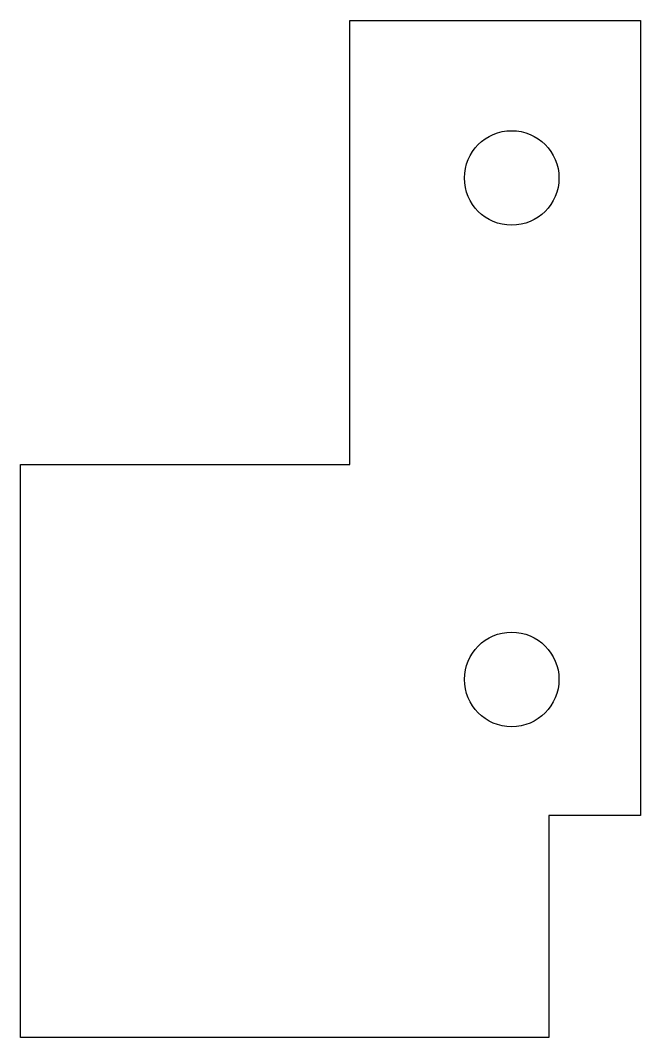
# Model space of a CAD drawing. Header units: millimetres. Extents: x 0 to 43.3, y 0 to 71.
import ezdxf

# ---------------------------------------------------------------- set-up
doc = ezdxf.new("R2010")
doc.units = ezdxf.units.MM
doc.layers.add('CLEARANCE_D6p6_THROUGH', color=1, linetype='Continuous')
doc.layers.add('FINISHED_BASE_OUTLINE', color=7, linetype='Continuous')

msp = doc.modelspace()

# ---------------------------------------------------------------- linework, layer by layer
at = {"layer": 'CLEARANCE_D6p6_THROUGH'}
for centre in [(34.3, 60), (34.3, 25)]:
    msp.add_circle(centre, 3.3, dxfattribs=at)
at = {"layer": 'FINISHED_BASE_OUTLINE'}
msp.add_lwpolyline([(36.9, 0), (0, 0), (0, 40), (23, 40), (23, 71), (43.3, 71), (43.3, 15.5), (36.9, 15.5)], close=True, dxfattribs=at)

doc.saveas('drawing.dxf')
